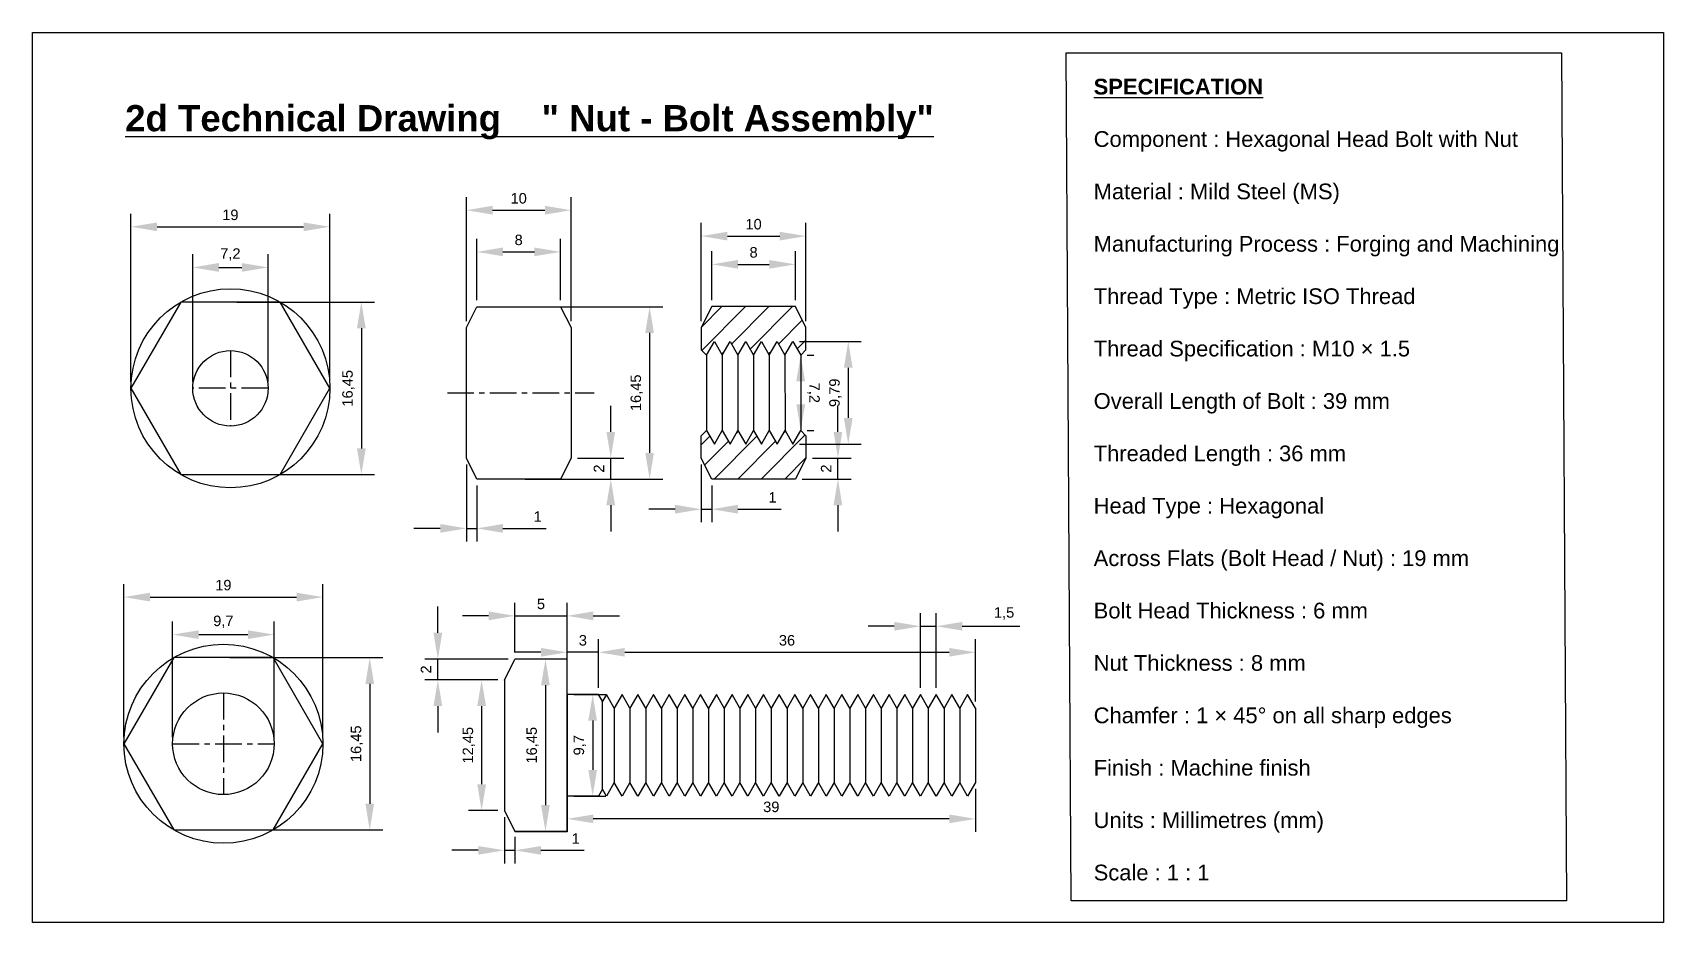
# Model space of a CAD drawing. Header units: millimetres. Extents: x 391 to 546, y 921 to 1006.
import ezdxf

# ---------------------------------------------------------------- set-up
doc = ezdxf.new("R2010")
doc.units = ezdxf.units.MM
doc.linetypes.add('CENTER', pattern=[50.8, 31.75, -6.35, 6.35, -6.35])
doc.styles.get("Standard").update_dxf_attribs({"font": 'arial.ttf'})
doc.dimstyles.new('ISO-25', dxfattribs={"dimtxt": 1, "dimasz": 2.5, "dimexe": 1.25, "dimexo": 0.625, "dimtad": 1, "dimtxsty": 'Standard', "dimcen": 2.5, "dimclrd": 3, "dimclre": 1, "dimadec": 0, "dimazin": 0, "dimtfac": 1, "dimtmove": 0, "dimatfit": 3, "dimfxl": 1, "dimarcsym": 0})

# ---------------------------------------------------------------- blocks, each defined once
blk = doc.blocks.new('*D1')
at = {"color": 1, "lineweight": -2, "transparency": 16777216}
for p, q in [((399.31, 938.43), (399.31, 953.06)), ((418.31, 938.43), (418.31, 953.06))]:
    blk.add_line(p, q, dxfattribs=at)
at = {"color": 3, "lineweight": -2, "transparency": 16777216}
blk.add_line((401.81, 951.81), (415.81, 951.81), dxfattribs=at)
at = {"color": 3, "transparency": 16777216}
for points in [[(401.81, 952.23), (401.81, 951.39), (399.31, 951.81)], [(415.81, 952.23), (415.81, 951.39), (418.31, 951.81)]]:
    blk.add_solid(points, dxfattribs=at)
at = {"layer": 'Defpoints', "color": 0, "transparency": 16777216}
for p in [(418.31, 951.81), (399.31, 937.81), (418.31, 937.81)]:
    blk.add_point(p, dxfattribs=at)
at = {"color": 0, "transparency": 16777216, "insert": (408.81, 952.95), "char_height": 1, "attachment_point": 5}
blk.add_mtext('19', dxfattribs=at)
blk = doc.blocks.new('*D2')
at = {"color": 1, "lineweight": -2, "transparency": 16777216}
for p, q in [((403.96, 938.43), (403.96, 949.48)), ((413.66, 938.43), (413.66, 949.48))]:
    blk.add_line(p, q, dxfattribs=at)
at = {"color": 3, "lineweight": -2, "transparency": 16777216}
blk.add_line((406.46, 948.23), (411.16, 948.23), dxfattribs=at)
at = {"color": 3, "transparency": 16777216}
for points in [[(406.46, 948.64), (406.46, 947.81), (403.96, 948.23)], [(411.16, 948.64), (411.16, 947.81), (413.66, 948.23)]]:
    blk.add_solid(points, dxfattribs=at)
at = {"layer": 'Defpoints', "color": 0, "transparency": 16777216}
for p in [(413.66, 948.23), (403.96, 937.81), (413.66, 937.81)]:
    blk.add_point(p, dxfattribs=at)
at = {"color": 0, "transparency": 16777216, "insert": (408.81, 949.45), "char_height": 1, "attachment_point": 5}
blk.add_mtext('9,7', dxfattribs=at)
blk = doc.blocks.new('*D3')
at = {"color": 1, "lineweight": -2, "transparency": 16777216}
for p, q in [((409.44, 946.03), (424.04, 946.03)), ((409.44, 929.58), (424.04, 929.58))]:
    blk.add_line(p, q, dxfattribs=at)
at = {"color": 3, "lineweight": -2, "transparency": 16777216}
blk.add_line((422.79, 943.53), (422.79, 932.08), dxfattribs=at)
at = {"color": 3, "transparency": 16777216}
for points in [[(422.38, 943.53), (423.21, 943.53), (422.79, 946.03)], [(422.38, 932.08), (423.21, 932.08), (422.79, 929.58)]]:
    blk.add_solid(points, dxfattribs=at)
at = {"layer": 'Defpoints', "color": 0, "transparency": 16777216}
for p in [(408.81, 946.03), (408.81, 929.58), (422.79, 929.58)]:
    blk.add_point(p, dxfattribs=at)
at = {"color": 0, "transparency": 16777216, "insert": (421.57, 937.81), "char_height": 1, "attachment_point": 5, "rotation": 90}
blk.add_mtext('16,45', dxfattribs=at)
blk = doc.blocks.new('*D4')
at = {"color": 1, "lineweight": -2, "transparency": 16777216}
for p, q in [((436.65, 946.52), (436.65, 951.27)), ((441.65, 946.52), (441.65, 951.27))]:
    blk.add_line(p, q, dxfattribs=at)
at = {"color": 3, "lineweight": -2, "transparency": 16777216}
for p, q in [((434.15, 950.02), (431.65, 950.02)), ((436.65, 950.02), (441.65, 950.02)), ((444.15, 950.02), (446.65, 950.02))]:
    blk.add_line(p, q, dxfattribs=at)
at = {"color": 3, "transparency": 16777216}
for points in [[(434.15, 950.44), (434.15, 949.6), (436.65, 950.02)], [(444.15, 950.44), (444.15, 949.6), (441.65, 950.02)]]:
    blk.add_solid(points, dxfattribs=at)
at = {"layer": 'Defpoints', "color": 0, "transparency": 16777216}
for p in [(441.65, 950.02), (436.65, 945.9), (441.65, 945.9)]:
    blk.add_point(p, dxfattribs=at)
at = {"color": 0, "transparency": 16777216, "insert": (439.15, 951.15), "char_height": 1, "attachment_point": 5}
blk.add_mtext('5', dxfattribs=at)
blk = doc.blocks.new('*D5')
at = {"color": 3, "lineweight": -2, "transparency": 16777216}
for p, q in [((429.3, 948.4), (429.3, 950.9)), ((429.3, 943.9), (429.3, 945.9)), ((429.3, 941.4), (429.3, 938.9))]:
    blk.add_line(p, q, dxfattribs=at)
at = {"color": 1, "lineweight": -2, "transparency": 16777216}
for p, q in [((436.03, 945.9), (428.05, 945.9)), ((435.03, 943.9), (428.05, 943.9))]:
    blk.add_line(p, q, dxfattribs=at)
at = {"color": 3, "transparency": 16777216}
for points in [[(428.88, 948.4), (429.72, 948.4), (429.3, 945.9)], [(428.88, 941.4), (429.72, 941.4), (429.3, 943.9)]]:
    blk.add_solid(points, dxfattribs=at)
at = {"layer": 'Defpoints', "color": 0, "transparency": 16777216}
for p in [(429.3, 945.9), (436.65, 945.9), (435.65, 943.9)]:
    blk.add_point(p, dxfattribs=at)
at = {"color": 0, "transparency": 16777216, "insert": (428.17, 944.9), "char_height": 1, "attachment_point": 5, "rotation": 90}
blk.add_mtext('2', dxfattribs=at)
blk = doc.blocks.new('*D6')
at = {"color": 1, "lineweight": -2, "transparency": 16777216}
for p, q in [((435.65, 930.82), (435.65, 926.39)), ((436.65, 928.94), (436.65, 926.39))]:
    blk.add_line(p, q, dxfattribs=at)
at = {"color": 3, "lineweight": -2, "transparency": 16777216}
for p, q in [((433.15, 927.64), (430.65, 927.64)), ((435.65, 927.64), (436.65, 927.64)), ((439.15, 927.64), (443.27, 927.64))]:
    blk.add_line(p, q, dxfattribs=at)
at = {"color": 3, "transparency": 16777216}
for points in [[(433.15, 928.05), (433.15, 927.22), (435.65, 927.64)], [(439.15, 928.05), (439.15, 927.22), (436.65, 927.64)]]:
    blk.add_solid(points, dxfattribs=at)
at = {"layer": 'Defpoints', "color": 0, "transparency": 16777216}
for p in [(435.65, 931.45), (436.65, 929.56), (436.65, 927.64)]:
    blk.add_point(p, dxfattribs=at)
at = {"color": 0, "transparency": 16777216, "insert": (442.46, 928.76), "char_height": 1, "attachment_point": 5}
blk.add_mtext('1', dxfattribs=at)
blk = doc.blocks.new('*D7')
at = {"color": 1, "lineweight": -2, "transparency": 16777216}
for p, q in [((435.03, 943.9), (432.23, 943.9)), ((435.03, 931.45), (432.23, 931.45))]:
    blk.add_line(p, q, dxfattribs=at)
at = {"color": 3, "lineweight": -2, "transparency": 16777216}
blk.add_line((433.48, 941.4), (433.48, 933.95), dxfattribs=at)
at = {"color": 3, "transparency": 16777216}
for points in [[(433.06, 941.4), (433.9, 941.4), (433.48, 943.9)], [(433.06, 933.95), (433.9, 933.95), (433.48, 931.45)]]:
    blk.add_solid(points, dxfattribs=at)
at = {"layer": 'Defpoints', "color": 0, "transparency": 16777216}
for p in [(435.65, 943.9), (433.48, 931.45), (435.65, 931.45)]:
    blk.add_point(p, dxfattribs=at)
at = {"color": 0, "transparency": 16777216, "insert": (432.26, 937.67), "char_height": 1, "attachment_point": 5, "rotation": 90}
blk.add_mtext('12,45', dxfattribs=at)
blk = doc.blocks.new('*D8')
at = {"color": 1, "lineweight": -2, "transparency": 16777216}
for p, q in [((441.03, 945.9), (438.33, 945.9)), ((441.03, 929.45), (438.33, 929.45))]:
    blk.add_line(p, q, dxfattribs=at)
at = {"color": 3, "lineweight": -2, "transparency": 16777216}
blk.add_line((439.58, 943.4), (439.58, 931.95), dxfattribs=at)
at = {"color": 3, "transparency": 16777216}
for points in [[(439.16, 943.4), (439.99, 943.4), (439.58, 945.9)], [(439.16, 931.95), (439.99, 931.95), (439.58, 929.45)]]:
    blk.add_solid(points, dxfattribs=at)
at = {"layer": 'Defpoints', "color": 0, "transparency": 16777216}
for p in [(441.65, 945.9), (439.58, 929.45), (441.65, 929.45)]:
    blk.add_point(p, dxfattribs=at)
at = {"color": 0, "transparency": 16777216, "insert": (438.35, 937.67), "char_height": 1, "attachment_point": 5, "rotation": 90}
blk.add_mtext('16,45', dxfattribs=at)
blk = doc.blocks.new('*D9')
at = {"color": 1, "lineweight": -2, "transparency": 16777216}
for p, q in [((442.28, 942.52), (445.34, 942.52)), ((442.28, 932.82), (445.34, 932.82))]:
    blk.add_line(p, q, dxfattribs=at)
at = {"color": 3, "lineweight": -2, "transparency": 16777216}
blk.add_line((444.09, 940.02), (444.09, 935.32), dxfattribs=at)
at = {"color": 3, "transparency": 16777216}
for points in [[(443.67, 940.02), (444.5, 940.02), (444.09, 942.52)], [(443.67, 935.32), (444.5, 935.32), (444.09, 932.82)]]:
    blk.add_solid(points, dxfattribs=at)
at = {"layer": 'Defpoints', "color": 0, "transparency": 16777216}
for p in [(441.65, 942.52), (441.65, 932.82), (444.09, 932.82)]:
    blk.add_point(p, dxfattribs=at)
at = {"color": 0, "transparency": 16777216, "insert": (442.86, 937.67), "char_height": 1, "attachment_point": 5, "rotation": 90}
blk.add_mtext('9,7', dxfattribs=at)
blk = doc.blocks.new('*D10')
at = {"color": 1, "lineweight": -2, "transparency": 16777216}
for p, q in [((441.65, 943.15), (441.65, 947.79)), ((444.65, 943.15), (444.65, 947.79))]:
    blk.add_line(p, q, dxfattribs=at)
at = {"color": 3, "lineweight": -2, "transparency": 16777216}
for p, q in [((439.15, 946.54), (436.65, 946.54)), ((444.65, 946.54), (441.65, 946.54)), ((447.15, 946.54), (449.65, 946.54))]:
    blk.add_line(p, q, dxfattribs=at)
at = {"color": 3, "transparency": 16777216}
for points in [[(439.15, 946.96), (439.15, 946.13), (441.65, 946.54)], [(447.15, 946.96), (447.15, 946.13), (444.65, 946.54)]]:
    blk.add_solid(points, dxfattribs=at)
at = {"layer": 'Defpoints', "color": 0, "transparency": 16777216}
for p in [(441.65, 946.54), (441.65, 942.52), (444.65, 942.52)]:
    blk.add_point(p, dxfattribs=at)
at = {"color": 0, "transparency": 16777216, "insert": (443.15, 947.68), "char_height": 1, "attachment_point": 5}
blk.add_mtext('3', dxfattribs=at)
blk = doc.blocks.new('*D11')
at = {"color": 1, "lineweight": -2, "transparency": 16777216}
for p, q in [((444.65, 943.15), (444.65, 947.79)), ((480.65, 941.85), (480.65, 947.79))]:
    blk.add_line(p, q, dxfattribs=at)
at = {"color": 3, "lineweight": -2, "transparency": 16777216}
blk.add_line((447.15, 946.54), (478.15, 946.54), dxfattribs=at)
at = {"color": 3, "transparency": 16777216}
for points in [[(447.15, 946.96), (447.15, 946.13), (444.65, 946.54)], [(478.15, 946.96), (478.15, 946.13), (480.65, 946.54)]]:
    blk.add_solid(points, dxfattribs=at)
at = {"layer": 'Defpoints', "color": 0, "transparency": 16777216}
for p in [(480.65, 946.54), (444.65, 942.52), (480.65, 941.22)]:
    blk.add_point(p, dxfattribs=at)
at = {"color": 0, "transparency": 16777216, "insert": (462.65, 947.68), "char_height": 1, "attachment_point": 5}
blk.add_mtext('36', dxfattribs=at)
blk = doc.blocks.new('*D12')
at = {"color": 1, "lineweight": -2, "transparency": 16777216}
for p, q in [((441.65, 933.5), (441.65, 929.39)), ((480.65, 933.5), (480.65, 929.39))]:
    blk.add_line(p, q, dxfattribs=at)
at = {"color": 3, "lineweight": -2, "transparency": 16777216}
blk.add_line((478.15, 930.64), (444.15, 930.64), dxfattribs=at)
at = {"color": 3, "transparency": 16777216}
for points in [[(444.15, 931.06), (444.15, 930.23), (441.65, 930.64)], [(478.15, 931.06), (478.15, 930.23), (480.65, 930.64)]]:
    blk.add_solid(points, dxfattribs=at)
at = {"layer": 'Defpoints', "color": 0, "transparency": 16777216}
for p in [(441.65, 934.12), (480.65, 934.12), (441.65, 930.64)]:
    blk.add_point(p, dxfattribs=at)
at = {"color": 0, "transparency": 16777216, "insert": (461.15, 931.78), "char_height": 1, "attachment_point": 5}
blk.add_mtext('39', dxfattribs=at)
blk = doc.blocks.new('*D13')
at = {"color": 1, "lineweight": -2, "transparency": 16777216}
for p, q in [((475.4, 943.15), (475.4, 950.28)), ((476.9, 943.15), (476.9, 950.28))]:
    blk.add_line(p, q, dxfattribs=at)
at = {"color": 3, "lineweight": -2, "transparency": 16777216}
for p, q in [((472.9, 949.03), (470.4, 949.03)), ((475.4, 949.03), (476.9, 949.03)), ((479.4, 949.03), (484.89, 949.03))]:
    blk.add_line(p, q, dxfattribs=at)
at = {"color": 3, "transparency": 16777216}
for points in [[(472.9, 949.44), (472.9, 948.61), (475.4, 949.03)], [(479.4, 949.44), (479.4, 948.61), (476.9, 949.03)]]:
    blk.add_solid(points, dxfattribs=at)
at = {"layer": 'Defpoints', "color": 0, "transparency": 16777216}
for p in [(476.9, 949.03), (475.4, 942.52), (476.9, 942.52)]:
    blk.add_point(p, dxfattribs=at)
at = {"color": 0, "transparency": 16777216, "insert": (483.39, 950.25), "char_height": 1, "attachment_point": 5}
blk.add_mtext('1,5', dxfattribs=at)
blk = doc.blocks.new('*D14')
at = {"color": 1, "lineweight": -2, "transparency": 16777216}
for p, q in [((405.88, 972.36), (405.88, 984.53)), ((413.08, 972.36), (413.08, 984.53))]:
    blk.add_line(p, q, dxfattribs=at)
at = {"color": 3, "lineweight": -2, "transparency": 16777216}
blk.add_line((408.38, 983.28), (410.58, 983.28), dxfattribs=at)
at = {"color": 3, "transparency": 16777216}
for points in [[(408.38, 983.7), (408.38, 982.86), (405.88, 983.28)], [(410.58, 983.7), (410.58, 982.86), (413.08, 983.28)]]:
    blk.add_solid(points, dxfattribs=at)
at = {"layer": 'Defpoints', "color": 0, "transparency": 16777216}
for p in [(413.08, 983.28), (405.88, 971.74), (413.08, 971.74)]:
    blk.add_point(p, dxfattribs=at)
at = {"color": 0, "transparency": 16777216, "insert": (409.48, 984.51), "char_height": 1, "attachment_point": 5}
blk.add_mtext('7,2', dxfattribs=at)
blk = doc.blocks.new('*D15')
at = {"color": 1, "lineweight": -2, "transparency": 16777216}
for p, q in [((399.98, 972.36), (399.98, 988.41)), ((418.98, 972.36), (418.98, 988.41))]:
    blk.add_line(p, q, dxfattribs=at)
at = {"color": 3, "lineweight": -2, "transparency": 16777216}
blk.add_line((402.48, 987.16), (416.48, 987.16), dxfattribs=at)
at = {"color": 3, "transparency": 16777216}
for points in [[(402.48, 987.57), (402.48, 986.74), (399.98, 987.16)], [(416.48, 987.57), (416.48, 986.74), (418.98, 987.16)]]:
    blk.add_solid(points, dxfattribs=at)
at = {"layer": 'Defpoints', "color": 0, "transparency": 16777216}
for p in [(418.98, 987.16), (399.98, 971.74), (418.98, 971.74)]:
    blk.add_point(p, dxfattribs=at)
at = {"color": 0, "transparency": 16777216, "insert": (409.48, 988.29), "char_height": 1, "attachment_point": 5}
blk.add_mtext('19', dxfattribs=at)
blk = doc.blocks.new('*D16')
at = {"color": 1, "lineweight": -2, "transparency": 16777216}
for p, q in [((410.11, 979.97), (423.24, 979.97)), ((410.11, 963.51), (423.24, 963.51))]:
    blk.add_line(p, q, dxfattribs=at)
at = {"color": 3, "lineweight": -2, "transparency": 16777216}
blk.add_line((421.99, 977.47), (421.99, 966.01), dxfattribs=at)
at = {"color": 3, "transparency": 16777216}
for points in [[(421.57, 977.47), (422.41, 977.47), (421.99, 979.97)], [(421.57, 966.01), (422.41, 966.01), (421.99, 963.51)]]:
    blk.add_solid(points, dxfattribs=at)
at = {"layer": 'Defpoints', "color": 0, "transparency": 16777216}
for p in [(409.48, 979.97), (409.48, 963.51), (421.99, 963.51)]:
    blk.add_point(p, dxfattribs=at)
at = {"color": 0, "transparency": 16777216, "insert": (420.76, 971.74), "char_height": 1, "attachment_point": 5, "rotation": 90}
blk.add_mtext('16,45', dxfattribs=at)
blk = doc.blocks.new('*D17')
at = {"color": 1, "lineweight": -2, "transparency": 16777216}
for p, q in [((433.02, 980.16), (433.02, 986.01)), ((441.02, 980.16), (441.02, 986.01))]:
    blk.add_line(p, q, dxfattribs=at)
at = {"color": 3, "lineweight": -2, "transparency": 16777216}
blk.add_line((435.52, 984.76), (438.52, 984.76), dxfattribs=at)
at = {"color": 3, "transparency": 16777216}
for points in [[(435.52, 985.18), (435.52, 984.35), (433.02, 984.76)], [(438.52, 985.18), (438.52, 984.35), (441.02, 984.76)]]:
    blk.add_solid(points, dxfattribs=at)
at = {"layer": 'Defpoints', "color": 0, "transparency": 16777216}
for p in [(441.02, 984.76), (433.02, 979.53), (441.02, 979.53)]:
    blk.add_point(p, dxfattribs=at)
at = {"color": 0, "transparency": 16777216, "insert": (437.02, 985.9), "char_height": 1, "attachment_point": 5}
blk.add_mtext('8', dxfattribs=at)
blk = doc.blocks.new('*D18')
at = {"color": 1, "lineweight": -2, "transparency": 16777216}
for p, q in [((432.02, 978.16), (432.02, 989.99)), ((442.02, 978.16), (442.02, 989.99))]:
    blk.add_line(p, q, dxfattribs=at)
at = {"color": 3, "lineweight": -2, "transparency": 16777216}
blk.add_line((434.52, 988.74), (439.52, 988.74), dxfattribs=at)
at = {"color": 3, "transparency": 16777216}
for points in [[(434.52, 989.16), (434.52, 988.32), (432.02, 988.74)], [(439.52, 989.16), (439.52, 988.32), (442.02, 988.74)]]:
    blk.add_solid(points, dxfattribs=at)
at = {"layer": 'Defpoints', "color": 0, "transparency": 16777216}
for p in [(442.02, 988.74), (432.02, 977.53), (442.02, 977.53)]:
    blk.add_point(p, dxfattribs=at)
at = {"color": 0, "transparency": 16777216, "insert": (437.02, 989.87), "char_height": 1, "attachment_point": 5}
blk.add_mtext('10', dxfattribs=at)
blk = doc.blocks.new('*D19')
at = {"color": 1, "lineweight": -2, "transparency": 16777216}
for p, q in [((437.65, 979.53), (450.78, 979.53)), ((437.65, 963.08), (450.78, 963.08))]:
    blk.add_line(p, q, dxfattribs=at)
at = {"color": 3, "lineweight": -2, "transparency": 16777216}
blk.add_line((449.53, 977.03), (449.53, 965.58), dxfattribs=at)
at = {"color": 3, "transparency": 16777216}
for points in [[(449.11, 977.03), (449.94, 977.03), (449.53, 979.53)], [(449.11, 965.58), (449.94, 965.58), (449.53, 963.08)]]:
    blk.add_solid(points, dxfattribs=at)
at = {"layer": 'Defpoints', "color": 0, "transparency": 16777216}
for p in [(437.02, 979.53), (437.02, 963.08), (449.53, 963.08)]:
    blk.add_point(p, dxfattribs=at)
at = {"color": 0, "transparency": 16777216, "insert": (448.3, 971.31), "char_height": 1, "attachment_point": 5, "rotation": 90}
blk.add_mtext('16,45', dxfattribs=at)
blk = doc.blocks.new('*D20')
at = {"color": 1, "lineweight": -2, "transparency": 16777216}
for p, q in [((432.02, 964.46), (432.02, 957.12)), ((433.02, 962.46), (433.02, 957.12))]:
    blk.add_line(p, q, dxfattribs=at)
at = {"color": 3, "lineweight": -2, "transparency": 16777216}
for p, q in [((429.52, 958.37), (427.02, 958.37)), ((432.02, 958.37), (433.02, 958.37)), ((435.52, 958.37), (439.64, 958.37))]:
    blk.add_line(p, q, dxfattribs=at)
at = {"color": 3, "transparency": 16777216}
for points in [[(429.52, 958.79), (429.52, 957.95), (432.02, 958.37)], [(435.52, 958.79), (435.52, 957.95), (433.02, 958.37)]]:
    blk.add_solid(points, dxfattribs=at)
at = {"layer": 'Defpoints', "color": 0, "transparency": 16777216}
for p in [(432.02, 965.08), (433.02, 963.08), (433.02, 958.37)]:
    blk.add_point(p, dxfattribs=at)
at = {"color": 0, "transparency": 16777216, "insert": (438.83, 959.5), "char_height": 1, "attachment_point": 5}
blk.add_mtext('1', dxfattribs=at)
blk = doc.blocks.new('*D21')
at = {"color": 3, "lineweight": -2, "transparency": 16777216}
for p, q in [((445.82, 967.58), (445.82, 970.08)), ((445.82, 963.08), (445.82, 965.08)), ((445.82, 960.58), (445.82, 958.08))]:
    blk.add_line(p, q, dxfattribs=at)
at = {"color": 1, "lineweight": -2, "transparency": 16777216}
for p, q in [((442.65, 965.08), (447.07, 965.08)), ((441.65, 963.08), (447.07, 963.08))]:
    blk.add_line(p, q, dxfattribs=at)
at = {"color": 3, "transparency": 16777216}
for points in [[(445.4, 967.58), (446.23, 967.58), (445.82, 965.08)], [(445.4, 960.58), (446.23, 960.58), (445.82, 963.08)]]:
    blk.add_solid(points, dxfattribs=at)
at = {"layer": 'Defpoints', "color": 0, "transparency": 16777216}
for p in [(442.02, 965.08), (445.82, 965.08), (441.02, 963.08)]:
    blk.add_point(p, dxfattribs=at)
at = {"color": 0, "transparency": 16777216, "insert": (444.69, 964.08), "char_height": 1, "attachment_point": 5, "rotation": 90}
blk.add_mtext('2', dxfattribs=at)
blk = doc.blocks.new('*D22')
at = {"color": 1, "lineweight": -2, "transparency": 16777216}
for p, q in [((455.46, 980.16), (455.46, 984.82)), ((463.46, 980.16), (463.46, 984.82))]:
    blk.add_line(p, q, dxfattribs=at)
at = {"color": 3, "lineweight": -2, "transparency": 16777216}
blk.add_line((457.96, 983.57), (460.96, 983.57), dxfattribs=at)
at = {"color": 3, "transparency": 16777216}
for points in [[(457.96, 983.99), (457.96, 983.16), (455.46, 983.57)], [(460.96, 983.99), (460.96, 983.16), (463.46, 983.57)]]:
    blk.add_solid(points, dxfattribs=at)
at = {"layer": 'Defpoints', "color": 0, "transparency": 16777216}
for p in [(463.46, 983.57), (455.46, 979.53), (463.46, 979.54)]:
    blk.add_point(p, dxfattribs=at)
at = {"color": 0, "transparency": 16777216, "insert": (459.46, 984.71), "char_height": 1, "attachment_point": 5}
blk.add_mtext('8', dxfattribs=at)
blk = doc.blocks.new('*D23')
at = {"color": 1, "lineweight": -2, "transparency": 16777216}
for p, q in [((454.46, 978.16), (454.46, 987.52)), ((464.46, 978.16), (464.46, 987.52))]:
    blk.add_line(p, q, dxfattribs=at)
at = {"color": 3, "lineweight": -2, "transparency": 16777216}
blk.add_line((456.96, 986.27), (461.96, 986.27), dxfattribs=at)
at = {"color": 3, "transparency": 16777216}
for points in [[(456.96, 986.68), (456.96, 985.85), (454.46, 986.27)], [(461.96, 986.68), (461.96, 985.85), (464.46, 986.27)]]:
    blk.add_solid(points, dxfattribs=at)
at = {"layer": 'Defpoints', "color": 0, "transparency": 16777216}
for p in [(464.46, 986.27), (454.46, 977.53), (464.46, 977.54)]:
    blk.add_point(p, dxfattribs=at)
at = {"color": 0, "transparency": 16777216, "insert": (459.46, 987.4), "char_height": 1, "attachment_point": 5}
blk.add_mtext('10', dxfattribs=at)
blk = doc.blocks.new('*D24')
at = {"color": 1, "lineweight": -2, "transparency": 16777216}
for p, q in [((463.83, 976.21), (469.75, 976.21)), ((463.84, 966.41), (469.75, 966.41))]:
    blk.add_line(p, q, dxfattribs=at)
at = {"color": 3, "lineweight": -2, "transparency": 16777216}
blk.add_line((468.5, 973.71), (468.5, 968.91), dxfattribs=at)
at = {"color": 3, "transparency": 16777216}
for points in [[(468.09, 973.71), (468.92, 973.71), (468.5, 976.21)], [(468.09, 968.91), (468.92, 968.91), (468.5, 966.41)]]:
    blk.add_solid(points, dxfattribs=at)
at = {"layer": 'Defpoints', "color": 0, "transparency": 16777216}
for p in [(463.21, 976.21), (463.21, 966.41), (468.5, 966.41)]:
    blk.add_point(p, dxfattribs=at)
at = {"color": 0, "transparency": 16777216, "insert": (467.28, 971.31), "char_height": 1, "attachment_point": 5, "rotation": 90}
blk.add_mtext('9,79', dxfattribs=at)
blk = doc.blocks.new('*D25')
at = {"color": 1, "lineweight": -2, "transparency": 16777216}
for p, q in [((464.59, 974.91), (465.21, 974.91)), ((464.59, 967.71), (465.21, 967.71))]:
    blk.add_line(p, q, dxfattribs=at)
at = {"color": 3, "lineweight": -2, "transparency": 16777216}
blk.add_line((463.96, 972.41), (463.96, 970.21), dxfattribs=at)
at = {"color": 3, "transparency": 16777216}
for points in [[(464.38, 972.41), (463.54, 972.41), (463.96, 974.91)], [(464.38, 970.21), (463.55, 970.21), (463.96, 967.71)]]:
    blk.add_solid(points, dxfattribs=at)
at = {"layer": 'Defpoints', "color": 0, "transparency": 16777216}
for p in [(463.96, 974.91), (463.96, 967.71), (463.96, 967.71)]:
    blk.add_point(p, dxfattribs=at)
at = {"color": 0, "transparency": 16777216, "insert": (465.19, 971.31), "char_height": 1, "attachment_point": 5, "rotation": 270.0164}
blk.add_mtext('7,2', dxfattribs=at)
blk = doc.blocks.new('*D26')
at = {"color": 3, "lineweight": -2, "transparency": 16777216}
for p, q in [((467.52, 967.58), (467.52, 970.08)), ((467.52, 963.08), (467.52, 965.08)), ((467.52, 960.58), (467.52, 958.08))]:
    blk.add_line(p, q, dxfattribs=at)
at = {"color": 1, "lineweight": -2, "transparency": 16777216}
for p, q in [((465.09, 965.08), (468.77, 965.08)), ((464.09, 963.08), (468.77, 963.08))]:
    blk.add_line(p, q, dxfattribs=at)
at = {"color": 3, "transparency": 16777216}
for points in [[(467.1, 967.58), (467.93, 967.58), (467.52, 965.08)], [(467.1, 960.58), (467.93, 960.58), (467.52, 963.08)]]:
    blk.add_solid(points, dxfattribs=at)
at = {"layer": 'Defpoints', "color": 0, "transparency": 16777216}
for p in [(464.46, 965.08), (467.52, 965.08), (463.46, 963.08)]:
    blk.add_point(p, dxfattribs=at)
at = {"color": 0, "transparency": 16777216, "insert": (466.39, 964.08), "char_height": 1, "attachment_point": 5, "rotation": 90}
blk.add_mtext('2', dxfattribs=at)
blk = doc.blocks.new('*D27')
at = {"color": 1, "lineweight": -2, "transparency": 16777216}
for p, q in [((454.46, 964.46), (454.46, 958.95)), ((455.46, 962.46), (455.46, 958.95))]:
    blk.add_line(p, q, dxfattribs=at)
at = {"color": 3, "lineweight": -2, "transparency": 16777216}
for p, q in [((451.96, 960.2), (449.46, 960.2)), ((454.46, 960.2), (455.46, 960.2)), ((457.96, 960.2), (462.08, 960.2))]:
    blk.add_line(p, q, dxfattribs=at)
at = {"color": 3, "transparency": 16777216}
for points in [[(451.96, 960.62), (451.96, 959.78), (454.46, 960.2)], [(457.96, 960.62), (457.96, 959.78), (455.46, 960.2)]]:
    blk.add_solid(points, dxfattribs=at)
at = {"layer": 'Defpoints', "color": 0, "transparency": 16777216}
for p in [(454.46, 965.08), (455.46, 963.08), (455.46, 960.2)]:
    blk.add_point(p, dxfattribs=at)
at = {"color": 0, "transparency": 16777216, "insert": (461.27, 961.33), "char_height": 1, "attachment_point": 5}
blk.add_mtext('1', dxfattribs=at)

msp = doc.modelspace()

# ---------------------------------------------------------------- hatches: boundary and pattern name
at = {"linetype": 'CENTER'}
h = msp.add_hatch(dxfattribs=at)
h.set_pattern_fill('ANSI31', color=256, scale=0.5)
h.paths.add_polyline_path([(463.458, 979.537), (455.458, 979.533), (454.459, 977.532), (454.46, 975.402), (454.96, 974.902), (455.71, 976.202), (456.46, 974.903), (457.21, 976.203), (457.96, 974.904), (458.71, 976.204), (459.46, 974.905), (460.21, 976.205), (460.96, 974.906), (461.71, 976.205), (462.46, 974.907), (463.21, 976.206), (463.96, 974.908), (464.46, 975.408), (464.459, 977.538)])
h.paths.add_polyline_path([(464.463, 965.081), (464.463, 967.211), (463.963, 967.711), (463.213, 966.412), (462.463, 967.711), (461.713, 966.412), (460.963, 967.711), (460.213, 966.412), (459.463, 967.711), (458.713, 966.412), (457.963, 967.711), (457.213, 966.412), (456.463, 967.711), (455.713, 966.412), (454.963, 967.711), (454.463, 967.211), (454.463, 965.081), (455.463, 963.081), (463.463, 963.081)])

# ---------------------------------------------------------------- linework, layer by layer
for p, q in [((459.458, 979.535), (459.458, 979.535)), ((454.96, 974.902), (454.963, 967.706)), ((456.46, 974.903), (456.463, 967.707)), ((457.96, 974.904), (457.963, 967.708)), ((459.46, 974.905), (459.463, 967.708)), ((460.96, 974.906), (460.963, 967.709)), ((462.46, 974.907), (462.463, 967.71)), ((463.96, 974.908), (463.963, 967.711)), ((459.463, 963.081), (459.463, 963.081)), ((435.652, 943.897), (436.652, 945.897)), ((441.652, 945.897), (436.652, 945.897)), ((441.652, 945.897), (436.652, 945.897)), ((441.652, 929.447), (441.652, 945.897)), ((435.652, 943.897), (435.652, 931.447)), ((441.652, 942.522), (441.652, 932.822)), ((445.027, 933.472), (445.027, 941.873)), ((446.152, 941.223), (446.152, 934.121)), ((447.652, 941.223), (447.652, 934.121)), ((449.152, 941.223), (449.152, 934.121)), ((450.652, 941.223), (450.652, 934.121)), ((452.152, 941.223), (452.152, 934.121)), ((453.652, 941.223), (453.652, 934.121)), ((455.152, 941.223), (455.152, 934.121)), ((456.652, 941.223), (456.652, 934.121)), ((458.152, 941.223), (458.152, 934.121)), ((459.652, 941.223), (459.652, 934.121)), ((461.152, 941.223), (461.152, 934.121)), ((462.652, 941.223), (462.652, 934.121)), ((464.152, 941.223), (464.152, 934.121)), ((465.652, 941.223), (465.652, 934.121)), ((467.152, 941.223), (467.152, 934.121)), ((468.652, 941.223), (468.652, 934.121)), ((470.152, 941.223), (470.152, 934.121)), ((471.652, 941.223), (471.652, 934.121)), ((473.152, 941.223), (473.152, 934.121)), ((474.652, 941.223), (474.652, 934.121)), ((476.152, 941.223), (476.152, 934.121)), ((477.652, 941.223), (477.652, 934.121)), ((479.152, 941.223), (479.152, 934.121)), ((480.652, 941.223), (480.652, 934.121)), ((435.652, 931.447), (436.652, 929.447)), ((436.652, 929.447), (441.652, 929.447)), ((441.652, 929.447), (436.652, 929.447))]:
    msp.add_line(p, q)
at = {"color": 3, "linetype": 'CENTER', "ltscale": 0.08}
for p, q in [((409.485, 975.339), (409.485, 968.139)), ((413.085, 971.739), (405.885, 971.739)), ((430.209, 971.306), (444.242, 971.306)), ((408.815, 942.657), (408.815, 932.957)), ((403.965, 937.807), (413.665, 937.807))]:
    msp.add_line(p, q, dxfattribs=at)
for points in [[(390.588, 1005.69), (546.369, 1005.69), (546.369, 920.763), (390.588, 920.763)], [(418.985, 971.739), (414.235, 979.966), (404.735, 979.966), (399.985, 971.739), (404.735, 963.511), (414.235, 963.511)], [(433.024, 979.531), (441.024, 979.531), (442.024, 977.531), (442.024, 965.081), (441.024, 963.081), (433.024, 963.081), (432.024, 965.081), (432.024, 977.531)], [(418.315, 937.807), (413.565, 946.035), (404.065, 946.035), (399.315, 937.807), (404.065, 929.58), (413.565, 929.58)]]:
    msp.add_lwpolyline(points, close=True)
at = {"color": 1}
msp.add_lwpolyline([(489.314, 1003.759), (536.641, 1003.759), (537.124, 922.831), (489.797, 922.831)], close=True, dxfattribs=at)
for points in [[(463.96, 974.908), (464.46, 975.408), (464.459, 977.538), (463.458, 979.537), (455.458, 979.533), (454.459, 977.532), (454.46, 975.402), (454.96, 974.902)], [(454.96, 974.902), (454.96, 974.902), (455.71, 976.202), (456.46, 974.903)], [(456.46, 974.903), (456.46, 974.903), (457.21, 976.203), (457.96, 974.904)], [(457.96, 974.904), (457.96, 974.904), (458.71, 976.204), (459.46, 974.905)], [(459.46, 974.905), (459.46, 974.905), (460.21, 976.205), (460.96, 974.906)], [(460.96, 974.906), (460.96, 974.906), (461.71, 976.205), (462.46, 974.907)], [(462.46, 974.907), (462.46, 974.907), (463.21, 976.206), (463.96, 974.908)], [(463.963, 967.711), (464.463, 967.211), (464.463, 965.081), (463.463, 963.081), (455.463, 963.081), (454.463, 965.081), (454.463, 967.211), (454.963, 967.711)], [(454.963, 967.711), (454.963, 967.711), (455.713, 966.412), (456.463, 967.711)], [(456.463, 967.711), (456.463, 967.711), (457.213, 966.412), (457.963, 967.711)], [(457.963, 967.711), (457.963, 967.711), (458.713, 966.412), (459.463, 967.711)], [(459.463, 967.711), (459.463, 967.711), (460.213, 966.412), (460.963, 967.711)], [(460.963, 967.711), (460.963, 967.711), (461.713, 966.412), (462.463, 967.711)], [(462.463, 967.711), (462.463, 967.711), (463.213, 966.412), (463.963, 967.711)], [(480.652, 941.223), (480.652, 941.223), (479.902, 942.522), (479.152, 941.223), (478.402, 942.522), (477.652, 941.223), (476.902, 942.522), (476.152, 941.223), (475.402, 942.522), (474.652, 941.223), (473.902, 942.522), (473.152, 941.223), (472.402, 942.522), (471.652, 941.223), (470.902, 942.522), (470.152, 941.223), (470.152, 941.223), (469.402, 942.522), (468.652, 941.223), (467.902, 942.522), (467.152, 941.223), (466.402, 942.522), (465.652, 941.223), (464.902, 942.522), (464.152, 941.223), (463.402, 942.522), (462.652, 941.223), (461.902, 942.522), (461.152, 941.223), (460.402, 942.522), (459.652, 941.223), (459.652, 941.223), (458.902, 942.522), (458.152, 941.223), (457.402, 942.522), (456.652, 941.223), (455.902, 942.522), (455.152, 941.223), (454.402, 942.522), (453.652, 941.223), (452.902, 942.522), (452.152, 941.223), (451.402, 942.522), (450.652, 941.223), (449.902, 942.522), (449.152, 941.223), (448.402, 942.522), (447.652, 941.223), (446.902, 942.522), (446.152, 941.223), (445.402, 942.522), (445.027, 941.873), (444.652, 942.522), (441.652, 942.522)], [(480.652, 934.121), (480.652, 934.121), (479.902, 932.822), (479.152, 934.121), (478.402, 932.822), (477.652, 934.121), (476.902, 932.822), (476.152, 934.121), (475.402, 932.822), (474.652, 934.121), (473.902, 932.822), (473.152, 934.121), (472.402, 932.822), (471.652, 934.121), (470.902, 932.822), (470.152, 934.121), (470.152, 934.121), (469.402, 932.822), (468.652, 934.121), (467.902, 932.822), (467.152, 934.121), (466.402, 932.822), (465.652, 934.121), (464.902, 932.822), (464.152, 934.121), (463.402, 932.822), (462.652, 934.121), (461.902, 932.822), (461.152, 934.121), (460.402, 932.822), (459.652, 934.121), (459.652, 934.121), (458.902, 932.822), (458.152, 934.121), (457.402, 932.822), (456.652, 934.121), (455.902, 932.822), (455.152, 934.121), (454.402, 932.822), (453.652, 934.121), (452.902, 932.822), (452.152, 934.121), (451.402, 932.822), (450.652, 934.121), (449.902, 932.822), (449.152, 934.121), (448.402, 932.822), (447.652, 934.121), (446.902, 932.822), (446.152, 934.121), (445.402, 932.822), (445.027, 933.472), (444.652, 932.822), (441.652, 932.822)]]:
    msp.add_lwpolyline(points)
for centre, radius in [((409.485, 971.739), 9.5), ((409.485, 971.739), 3.6), ((408.815, 937.807), 9.5), ((408.815, 937.807), 4.85)]:
    msp.add_circle(centre, radius)

# ---------------------------------------------------------------- texts
at = {"insert": (491.947, 1001.285), "char_height": 1.5, "attachment_point": 1}
msp.add_mtext_dynamic_manual_height_columns('{\\fArial|b1|i0|c0|p34;\\LSPECIFICATION^J}^JComponent : Hexagonal Head Bolt with Nut^J^JMaterial : Mild Steel (MS)^J^JManufacturing Process : Forging and Machining^J^JThread Type : Metric ISO Thread^J^JThread Specification : M10 × 1.5^J^JOverall Length of Bolt : 39 mm^J^JThreaded Length : 36 mm^J^JHead Type : Hexagonal^J^JAcross Flats (Bolt Head / Nut) : 19 mm^J^JBolt Head Thickness : 6 mm^J^JNut Thickness : 8 mm^J^JChamfer : 1 × 45° on all sharp edges^J^JFinish : Machine finish^J^JUnits : Millimetres (mm)^J^JScale : 1 : 1', width=44.77942, gutter_width=12.5, heights=[80.083], dxfattribs=at)
at = {"linetype": 'CENTER', "insert": (399.432, 998.775), "char_height": 2.5, "attachment_point": 1}
msp.add_mtext_dynamic_manual_height_columns('{\\fArial|b1|i0|c0|p34;\\L2d Technical Drawing    " Nut - Bolt Assembly"}', width=80.5556, gutter_width=12.5, heights=[0], dxfattribs=at)

# ---------------------------------------------------------------- dimensions: what is measured, and where the dimension line sits
for base, p1, p2, picture, middle in [((442.024, 988.739), (432.024, 977.531), (442.024, 977.531), '*D18', (437.024, 989.875)), ((418.985, 987.155), (399.985, 971.739), (418.985, 971.739), '*D15', (409.485, 988.291)), ((464.459, 986.265), (454.459, 977.532), (464.459, 977.538), '*D23', (459.459, 987.401)), ((441.024, 984.763), (433.024, 979.531), (441.024, 979.531), '*D17', (437.024, 985.899)), ((413.085, 983.281), (405.885, 971.739), (413.085, 971.739), '*D14', (409.485, 984.507)), ((463.458, 983.573), (455.458, 979.533), (463.458, 979.537), '*D22', (459.458, 984.708)), ((433.024, 958.37), (432.024, 965.081), (433.024, 963.081), '*D20', (438.833, 959.498)), ((455.463, 960.2), (454.463, 965.081), (455.463, 963.081), '*D27', (461.272, 961.327)), ((476.902, 949.028), (475.402, 942.522), (476.902, 942.522), '*D13', (483.394, 950.254)), ((441.652, 946.545), (444.652, 942.522), (441.652, 942.522), '*D10', (443.152, 947.681)), ((480.652, 946.545), (444.652, 942.522), (480.652, 941.223), '*D11', (462.652, 947.681)), ((441.652, 930.644), (480.652, 934.121), (441.652, 934.121), '*D12', (461.152, 931.78))]:
    dim = msp.add_linear_dim(base=base, p1=p1, p2=p2, dimstyle='ISO-25')
    dim.commit()
    dim.dimension.update_dxf_attribs({"geometry": picture, "text_midpoint": middle})
for base, p1, p2, picture, middle in [((421.9889, 963.5115), (409.4847, 979.966), (409.4847, 963.5115), '*D16', (420.7629, 971.7387)), ((468.505, 966.412), (463.21, 976.206), (463.213, 966.412), '*D24', (467.279, 971.309)), ((445.815, 965.081), (441.024, 963.081), (442.024, 965.081), '*D21', (444.688, 964.081)), ((467.517, 965.081), (463.463, 963.081), (464.463, 965.081), '*D26', (466.39, 964.081)), ((429.3, 945.897), (435.652, 943.897), (436.652, 945.897), '*D5', (428.173, 944.897)), ((422.7923, 929.5801), (408.8145, 946.0346), (408.8145, 929.5801), '*D3', (421.5663, 937.8073)), ((439.577, 929.447), (441.652, 945.897), (441.652, 929.447), '*D8', (438.351, 937.672)), ((433.482, 931.447), (435.652, 943.897), (435.652, 931.447), '*D7', (432.256, 937.672)), ((444.086, 932.822), (441.652, 942.522), (441.652, 932.822), '*D9', (442.86, 937.672))]:
    dim = msp.add_linear_dim(base=base, p1=p1, p2=p2, angle=90, dimstyle='ISO-25')
    dim.commit()
    dim.dimension.update_dxf_attribs({"geometry": picture, "text_midpoint": middle})
dim = msp.add_linear_dim(base=(449.525, 963.081), p1=(437.024, 979.531), p2=(437.024, 963.081), angle=90, dimstyle='ISO-25')
dim.commit()
dim.dimension.update_dxf_attribs({"geometry": '*D19', "text_midpoint": (449.525, 971.306), "dimtype": 160})
dim = msp.add_aligned_dim(p1=(463.96, 974.908), p2=(463.963, 967.711), distance=0, dimstyle='ISO-25')
dim.commit()
dim.dimension.update_dxf_attribs({"geometry": '*D25', "text_midpoint": (465.187, 971.31)})
for base, p1, p2, picture, middle in [((418.315, 951.812), (399.315, 937.807), (418.315, 937.807), '*D1', (408.815, 951.812)), ((441.652, 950.02), (436.652, 945.897), (441.652, 945.897), '*D4', (439.152, 950.02)), ((413.665, 948.227), (403.965, 937.807), (413.665, 937.807), '*D2', (408.815, 948.227)), ((436.652, 927.638), (435.652, 931.447), (436.652, 929.563), '*D6', (442.461, 927.638))]:
    dim = msp.add_linear_dim(base=base, p1=p1, p2=p2, dimstyle='ISO-25')
    dim.commit()
    dim.dimension.update_dxf_attribs({"geometry": picture, "text_midpoint": middle, "dimtype": 160})

doc.saveas('drawing.dxf')
